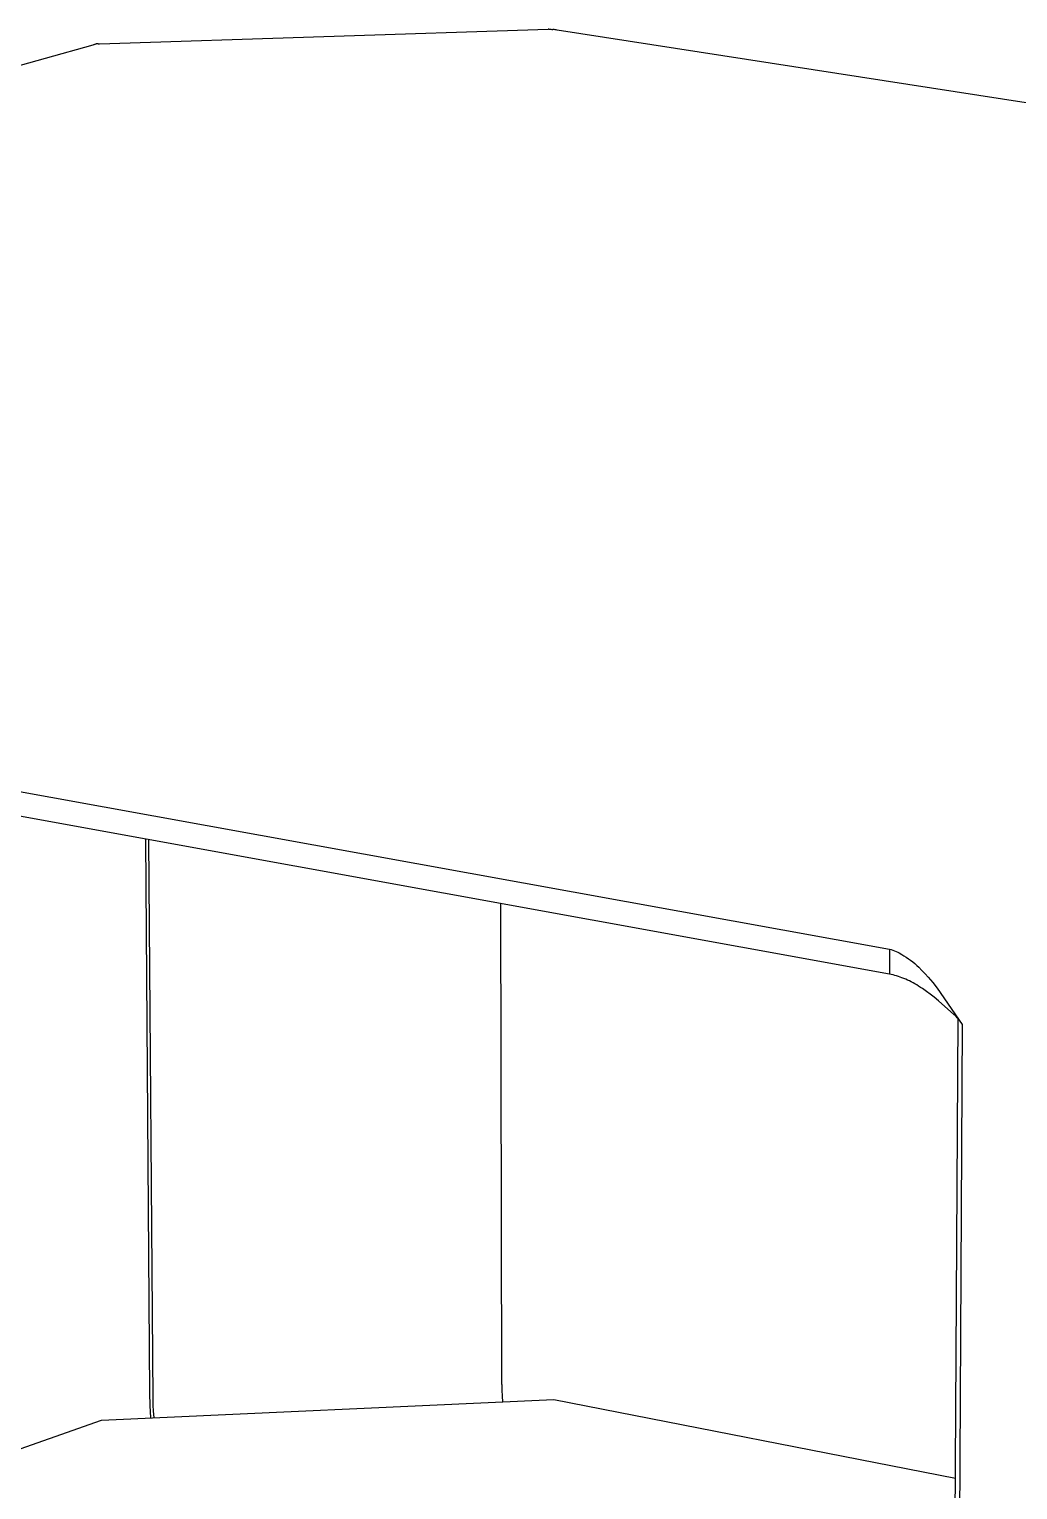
# Model space of a CAD drawing. Header units: millimetres. Extents: x -582 to 3448, y -204 to 2611.
# Drawn here: x 487 to 589, y 835.7 to 986.4 of the extents above; entities that cross this region are included whole.
import ezdxf

# ---------------------------------------------------------------- set-up
doc = ezdxf.new("R2010")
doc.units = ezdxf.units.MM
doc.header["$MEASUREMENT"] = 0
doc.layers.add('Utwórz2D linie widoczne', color=7, linetype='Continuous', true_color=0x000000)

msp = doc.modelspace()

# ---------------------------------------------------------------- linework, layer by layer
at = {"layer": 'Utwórz2D linie widoczne'}
for p, q in [((494.23, 984.95), (540.56, 986.44)), ((540.62, 986.45), (540.56, 986.44)), ((540.62, 986.45), (540.73, 986.45)), ((540.73, 986.45), (540.84, 986.44)), ((540.84, 986.44), (540.94, 986.43)), ((540.94, 986.43), (541.05, 986.42)), ((541.16, 986.41), (541.05, 986.42)), ((541.26, 986.39), (541.16, 986.41)), ((541.37, 986.37), (541.26, 986.39)), ((541.47, 986.35), (541.37, 986.37)), ((755.52, 953.19), (541.47, 986.35)), ((493.54, 984.8), (347.6, 944.05)), ((493.59, 984.83), (493.54, 984.8)), ((493.64, 984.85), (493.59, 984.83)), ((493.69, 984.86), (493.64, 984.85)), ((493.74, 984.88), (493.69, 984.86)), ((493.79, 984.9), (493.74, 984.88)), ((493.84, 984.91), (493.79, 984.9)), ((493.89, 984.92), (493.84, 984.91)), ((493.94, 984.93), (493.89, 984.92)), ((493.99, 984.94), (493.94, 984.93)), ((494.04, 984.94), (493.99, 984.94)), ((494.09, 984.95), (494.04, 984.94)), ((494.09, 984.95), (494.23, 984.95)), ((351.48, 932.07), (575.8, 891.5)), ((575.79, 888.9), (351.55, 929.63)), ((499.43, 845.66), (498.99, 902.85)), ((499.28, 902.79), (499.73, 845.08)), ((535.75, 846.55), (535.66, 896.19)), ((575.8, 891.5), (575.79, 888.9)), ((575.8, 891.5), (575.97, 891.44)), ((575.97, 891.44), (576.15, 891.38)), ((576.15, 891.38), (576.32, 891.32)), ((576.32, 891.32), (576.49, 891.25)), ((576.49, 891.25), (576.65, 891.17)), ((576.65, 891.17), (576.81, 891.09)), ((576.81, 891.09), (577.06, 890.95)), ((577.06, 890.95), (577.29, 890.81)), ((577.29, 890.81), (577.53, 890.66)), ((577.53, 890.66), (577.75, 890.5)), ((577.75, 890.5), (577.98, 890.34)), ((577.98, 890.34), (578.2, 890.17)), ((578.2, 890.17), (578.41, 889.99)), ((578.41, 889.99), (578.61, 889.8)), ((578.61, 889.8), (578.82, 889.61)), ((578.82, 889.61), (579.15, 889.28)), ((575.98, 888.86), (575.79, 888.9)), ((576.17, 888.82), (575.98, 888.86)), ((576.36, 888.78), (576.17, 888.82)), ((576.54, 888.72), (576.36, 888.78)), ((576.73, 888.67), (576.54, 888.72)), ((576.91, 888.6), (576.73, 888.67)), ((577.09, 888.54), (576.91, 888.6)), ((577.28, 888.46), (577.09, 888.54)), ((577.47, 888.38), (577.28, 888.46)), ((577.67, 888.29), (577.47, 888.38)), ((577.86, 888.2), (577.67, 888.29)), ((578.05, 888.1), (577.86, 888.2)), ((578.24, 888), (578.05, 888.1)), ((579.15, 889.28), (579.47, 888.95)), ((579.47, 888.95), (579.78, 888.6)), ((579.78, 888.6), (580.26, 888.04)), ((580.26, 888.04), (580.72, 887.46)), ((578.42, 887.9), (578.24, 888)), ((578.61, 887.79), (578.42, 887.9)), ((578.79, 887.68), (578.61, 887.79)), ((579, 887.54), (578.79, 887.68)), ((579.2, 887.41), (579, 887.54)), ((579.61, 887.12), (579.2, 887.41)), ((580.01, 886.83), (579.61, 887.12)), ((580.4, 886.53), (580.01, 886.83)), ((580.85, 886.15), (580.4, 886.53)), ((580.72, 887.46), (583.32, 883.71)), ((582.45, 884.75), (580.85, 886.15)), ((581.98, 728.15), (582.88, 884.31)), ((583.32, 883.71), (582.41, 727.35)), ((582.57, 884.64), (582.45, 884.75)), ((582.68, 884.53), (582.57, 884.64)), ((582.79, 884.41), (582.68, 884.53)), ((582.89, 884.29), (582.79, 884.41)), ((582.99, 884.17), (582.89, 884.29)), ((583.09, 884.04), (582.99, 884.17)), ((535.75, 846.55), (535.76, 845.95)), ((535.76, 845.95), (535.79, 845.36)), ((494.41, 842.88), (541.14, 845.01)), ((499.46, 844.39), (499.43, 845.66)), ((499.53, 843.12), (499.46, 844.39)), ((499.73, 845.08), (499.74, 844.43)), ((499.74, 844.43), (499.77, 843.78)), ((535.79, 845.36), (535.83, 844.77)), ((541.14, 845.01), (582.6, 836.87)), ((352.84, 792.75), (494.41, 842.88)), ((499.77, 843.78), (499.82, 843.13))]:
    msp.add_line(p, q, dxfattribs=at)

doc.saveas('drawing.dxf')
